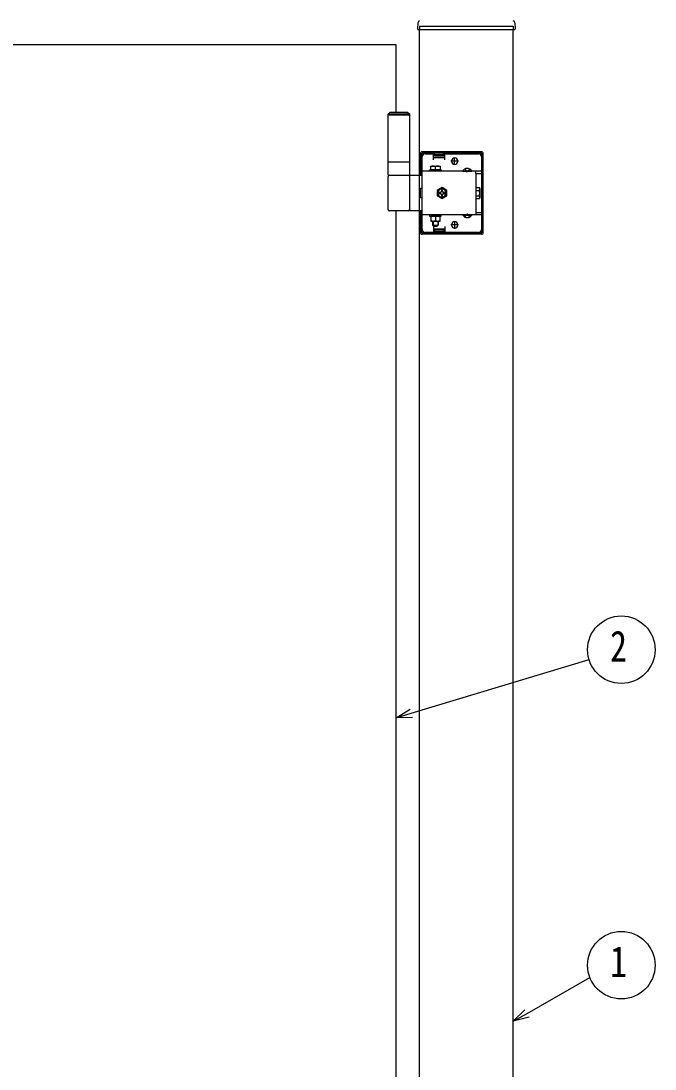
# Model space of a CAD drawing. Units: millimetres, scale not verified. Extents: x -4205 to 4205, y -2970 to 2970.
# Drawn here: x 898 to 1575, y 615 to 1733 of the extents above; entities that cross this region are included whole.
import ezdxf
from ezdxf.enums import TextEntityAlignment as Align

# ---------------------------------------------------------------- set-up
doc = ezdxf.new("R2010")
doc.units = ezdxf.units.MM
doc.header["$LTSCALE"] = 30
doc.layers.add('0-4_YKK_A1', color=4, linetype='Continuous')
doc.layers.add('0-5_YKK_D', color=6, linetype='Continuous')
doc.styles.add('ＭＳ ゴシック', font='')
doc.styles.get('ＭＳ ゴシック').set_extended_font_data('MS Gothic')

msp = doc.modelspace()

# ---------------------------------------------------------------- linework, layer by layer
at = {"layer": '0-4_YKK_A1'}
for p, q in [((1321.77, 1731.29), (1321.42, 1724.63)), ((1321.92, 1724.1), (1425.12, 1724.1)), ((1323.52, 1727.6), (1323.52, 1724.1)), ((1323.52, 27.6), (1323.52, 1724.1)), ((1423.52, 27.6), (1423.52, 1724.1)), ((1425.27, 1731.29), (1425.62, 1724.63)), ((1298.52, 1635.6), (1298.52, 1707.6)), ((1292.02, 1635.6), (1290.02, 1633.6)), ((1313.02, 1633.6), (1290.02, 1633.6)), ((1313.02, 1632.6), (1290.02, 1632.6)), ((1311.02, 1635.6), (1292.02, 1635.6)), ((1311.02, 1635.6), (1313.02, 1633.6)), ((1324.52, 1568.6), (1324.52, 1591.6)), ((1326.02, 1568.6), (1326.02, 1591.6)), ((1389.52, 1593.6), (1326.52, 1593.6)), ((1389.52, 1592.1), (1326.52, 1592.1)), ((1326.52, 1510.6), (1326.52, 1588.6)), ((1327.02, 1592.1), (1327.02, 1593.6)), ((1329.52, 1591.6), (1338.52, 1591.6)), ((1335.02, 1592.1), (1335.02, 1593.6)), ((1338.52, 1585.1), (1338.52, 1591.6)), ((1338.52, 1590.6), (1350.52, 1590.6)), ((1338.52, 1587.6), (1350.52, 1587.6)), ((1339.52, 1589.1), (1339.52, 1592.1)), ((1349.52, 1589.1), (1339.52, 1589.1)), ((1349.52, 1589.1), (1349.52, 1592.1)), ((1350.52, 1585.1), (1350.52, 1591.6)), ((1350.52, 1591.6), (1386.52, 1591.6)), ((1361.02, 1579.6), (1361.02, 1587.6)), ((1389.52, 1588.6), (1389.52, 1570.3)), ((1390.02, 1507.6), (1390.02, 1591.6)), ((1391.52, 1507.6), (1391.52, 1591.6)), ((1313.02, 1582.6), (1290.02, 1582.6)), ((1335.52, 1578.4), (1345.52, 1578.4)), ((1335.52, 1574.4), (1335.52, 1578.4)), ((1340.52, 1574.4), (1340.52, 1577.97)), ((1345.52, 1578.4), (1345.52, 1574.4)), ((1365.02, 1583.6), (1357.02, 1583.6)), ((1357.77, 1583.35), (1357.77, 1583.85)), ((1364.27, 1583.35), (1364.27, 1583.85)), ((1290.02, 1568.6), (1323.52, 1568.6)), ((1290.02, 1532.1), (1290.02, 1567.1)), ((1313.02, 1532.1), (1313.02, 1567.1)), ((1323.52, 1568.6), (1326.52, 1568.6)), ((1326.02, 1570.3), (1324.52, 1570.3)), ((1389.52, 1572.8), (1326.52, 1572.8)), ((1334.27, 1574.4), (1346.77, 1574.4)), ((1334.27, 1572.8), (1334.27, 1574.4)), ((1346.77, 1572.8), (1334.27, 1572.8)), ((1345.52, 1574.4), (1335.52, 1574.4)), ((1346.77, 1574.4), (1346.77, 1572.8)), ((1369.77, 1573.31), (1379.27, 1573.31)), ((1369.77, 1573.31), (1369.77, 1572.8)), ((1369.77, 1572.8), (1379.27, 1572.8)), ((1372.17, 1575.3), (1373.37, 1572.83)), ((1373.37, 1572.83), (1374.52, 1572.22)), ((1375.66, 1572.83), (1374.52, 1572.22)), ((1376.87, 1575.3), (1375.66, 1572.83)), ((1379.27, 1573.31), (1379.27, 1572.8)), ((1383.52, 1570.3), (1383.52, 1572.8)), ((1383.52, 1570.3), (1389.52, 1570.3)), ((1383.52, 1570.3), (1383.52, 1528.9)), ((1347.52, 1555.37), (1342.52, 1552.49)), ((1352.52, 1552.49), (1347.52, 1555.37)), ((1383.82, 1555.37), (1387.37, 1555.37)), ((1383.82, 1543.83), (1383.82, 1555.37)), ((1387.82, 1554.6), (1387.37, 1555.37)), ((1387.82, 1554.6), (1387.82, 1544.6)), ((1342.52, 1552.49), (1342.52, 1546.71)), ((1342.52, 1546.71), (1347.52, 1543.83)), ((1344.37, 1549), (1345.61, 1549)), ((1346.92, 1552.75), (1346.92, 1551.51)), ((1348.12, 1552.75), (1346.92, 1552.75)), ((1346.92, 1547.69), (1346.92, 1546.45)), ((1347.52, 1543.83), (1352.52, 1546.71)), ((1348.12, 1551.51), (1348.12, 1552.75)), ((1350.67, 1550.2), (1349.43, 1550.2)), ((1349.43, 1549), (1350.67, 1549)), ((1350.67, 1549), (1350.67, 1550.2)), ((1352.52, 1546.71), (1352.52, 1552.49)), ((1383.82, 1553.5), (1383.52, 1553.5)), ((1383.82, 1545.7), (1383.52, 1545.7)), ((1383.82, 1545.7), (1383.82, 1553.5)), ((1383.82, 1552.49), (1387.37, 1552.49)), ((1383.82, 1546.71), (1387.37, 1546.71)), ((1383.82, 1543.83), (1387.37, 1543.83)), ((1387.82, 1544.6), (1387.37, 1543.83)), ((1323.52, 1530.6), (1291.52, 1530.6)), ((1298.52, 235.6), (1298.52, 1530.6)), ((1326.52, 1530.6), (1323.52, 1530.6)), ((1324.52, 1507.6), (1324.52, 1530.6)), ((1326.02, 1528.9), (1324.52, 1528.9)), ((1326.02, 1507.6), (1326.02, 1530.6)), ((1389.52, 1526.4), (1326.52, 1526.4)), ((1346.77, 1526.4), (1334.27, 1526.4)), ((1334.27, 1526.4), (1334.27, 1524.8)), ((1334.27, 1524.8), (1346.77, 1524.8)), ((1335.52, 1524.8), (1335.52, 1519.8)), ((1345.52, 1524.8), (1335.52, 1524.8)), ((1337.32, 1526.4), (1337.32, 1524.8)), ((1340.52, 1524.8), (1340.52, 1520.23)), ((1343.72, 1526.4), (1343.72, 1524.8)), ((1345.52, 1519.8), (1345.52, 1524.8)), ((1346.77, 1524.8), (1346.77, 1526.4)), ((1369.77, 1526.4), (1379.27, 1526.4)), ((1369.77, 1525.89), (1369.77, 1526.4)), ((1369.77, 1525.89), (1379.27, 1525.89)), ((1372.17, 1523.9), (1373.37, 1526.37)), ((1373.37, 1526.37), (1374.52, 1526.98)), ((1375.66, 1526.37), (1374.52, 1526.98)), ((1376.87, 1523.9), (1375.66, 1526.37)), ((1379.27, 1525.89), (1379.27, 1526.4)), ((1383.52, 1528.9), (1383.52, 1526.4)), ((1383.52, 1528.9), (1389.52, 1528.9)), ((1389.52, 1528.9), (1389.52, 1510.6)), ((1335.52, 1519.8), (1345.52, 1519.8)), ((1337.52, 1519.8), (1337.52, 1515.4)), ((1337.52, 1515.4), (1343.52, 1515.4)), ((1337.52, 1515.4), (1338.52, 1514.4)), ((1338.06, 1519.8), (1338.06, 1514.86)), ((1338.52, 1514.4), (1342.52, 1514.4)), ((1338.52, 1514.1), (1338.52, 1507.6)), ((1338.52, 1511.6), (1350.52, 1511.6)), ((1339.52, 1510.1), (1339.52, 1507.1)), ((1349.52, 1510.1), (1339.52, 1510.1)), ((1343.52, 1515.4), (1342.52, 1514.4)), ((1342.98, 1519.8), (1342.98, 1514.86)), ((1343.52, 1519.8), (1343.52, 1515.4)), ((1349.52, 1510.1), (1349.52, 1507.1)), ((1350.52, 1514.1), (1350.52, 1507.6)), ((1365.02, 1515.6), (1357.02, 1515.6)), ((1357.77, 1515.85), (1357.77, 1515.35)), ((1361.02, 1519.6), (1361.02, 1511.6)), ((1364.27, 1515.85), (1364.27, 1515.35)), ((1389.52, 1507.1), (1326.52, 1507.1)), ((1389.52, 1505.6), (1326.52, 1505.6)), ((1327.02, 1505.6), (1327.02, 1507.1)), ((1338.52, 1507.6), (1329.52, 1507.6)), ((1335.02, 1505.6), (1335.02, 1507.1)), ((1338.52, 1508.6), (1350.52, 1508.6)), ((1386.52, 1507.6), (1350.52, 1507.6))]:
    msp.add_line(p, q, dxfattribs=at)
for points in [[(1323.52, 1727.6), (1423.52, 1727.6), (1423.52, 1724.1)], [(1298.52, 1707.6), (498.52, 1707.6), (498.52, 107.6), (1298.52, 107.6), (1298.52, 130.6)], [(1290.02, 1568.6), (1290.02, 1582.6), (1290.02, 1633.6)], [(1313.02, 1568.6), (1313.02, 1582.6), (1313.02, 1633.6)], [(1326.52, 1544.5), (1324.52, 1544.5), (1324.52, 1554.7), (1326.52, 1554.7)], [(1345.61, 1550.2), (1344.37, 1550.2), (1344.37, 1549)], [(1346.92, 1546.45), (1348.12, 1546.45), (1348.12, 1547.69)]]:
    msp.add_lwpolyline(points, dxfattribs=at)
for centre, radius, start, end in [((1323.77, 1731.18), 2, 99.0011, 177), ((1423.27, 1731.18), 2, 3, 80.9989), ((1321.92, 1724.6), 0.5, 177, 270), ((1425.12, 1724.6), 0.5, 270, 3), ((1326.52, 1591.6), 2, 90, 180), ((1326.52, 1591.6), 0.5, 90, 180), ((1329.52, 1588.6), 3, 90, 180), ((1386.52, 1588.6), 3, 0, 90), ((1389.52, 1591.6), 2, 0, 90), ((1389.52, 1591.6), 0.5, 0, 90), ((1338.02, 1570.97), 7.43, 70.34714, 109.65286), ((1343.02, 1570.97), 7.43, 70.34714, 109.65286), ((1361.02, 1583.85), 3.25, 0, 180), ((1361.02, 1583.35), 3.25, 180, 0), ((1291.52, 1567.1), 1.5, 90, 180), ((1311.52, 1567.1), 1.5, 0, 90), ((1374.52, 1570.03), 5.77, 34.65097, 145.34903), ((1347.52, 1549.6), 5, 76.88299, 190.15922), ((1347.52, 1549.6), 5, 190.15922, 76.88299), ((1347.52, 1549.6), 4.3, 83.27178, 183.77043), ((1347.52, 1549.6), 4.3, 183.77043, 83.27178), ((1385.26, 1553.93), 2.56, 325.61575, 34.38425), ((1345.61, 1551.51), 1.31, 270, 0), ((1345.61, 1547.69), 1.31, 0, 90), ((1349.43, 1551.51), 1.31, 180, 270), ((1349.43, 1547.69), 1.31, 90, 180), ((1385.26, 1545.27), 2.56, 325.61575, 34.38425), ((1378.27, 1549.6), 9.55, 342.41205, 17.58795), ((1291.52, 1532.1), 1.5, 180, 270), ((1311.52, 1532.1), 1.5, 270, 0), ((1338.02, 1527.23), 7.43, 250.34714, 289.65286), ((1343.02, 1527.23), 7.43, 250.34714, 289.65286), ((1374.52, 1529.17), 5.77, 214.65097, 325.34903), ((1329.52, 1510.6), 3, 180, 270), ((1361.02, 1515.85), 3.25, 0, 180), ((1361.02, 1515.35), 3.25, 180, 0), ((1386.52, 1510.6), 3, 270, 0), ((1326.52, 1507.6), 2, 180, 270), ((1326.52, 1507.6), 0.5, 180, 270), ((1389.52, 1507.6), 0.5, 270, 0), ((1389.52, 1507.6), 2, 270, 0)]:
    msp.add_arc(centre, radius, start, end, dxfattribs=at)
at = {"layer": '0-5_YKK_D'}
for points in [[(1298.52, 989.87), (1314.79, 994.79), (1504.41, 1052.22)], [(1316.11, 990.43), (1298.52, 989.87), (1313.47, 999.15)], [(1423.52, 666.26), (1438.27, 674.71), (1505.31, 713.12)], [(1440.53, 670.76), (1423.52, 666.26), (1436.01, 678.66)]]:
    msp.add_lwpolyline(points, dxfattribs=at)
for centre in [(1538.89, 1062.57), (1538.89, 726.1)]:
    msp.add_circle(centre, 36, dxfattribs=at)

# ---------------------------------------------------------------- texts
at = {"layer": '0-5_YKK_D', "style": 'ＭＳ ゴシック', "width": 0.8}
for s, p in [('2', (1526.89, 1040.07)), ('1', (1526.89, 703.6))]:
    msp.add_text(s, height=32.99, dxfattribs=at).set_placement(p, align=Align.BOTTOM_LEFT)

doc.saveas('drawing.dxf')
